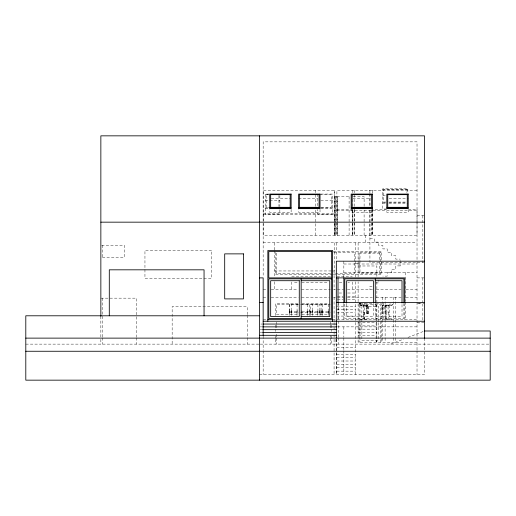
<?xml version="1.0" encoding="UTF-8"?>
<svg xmlns="http://www.w3.org/2000/svg" width="516" height="516" viewBox="0 0 516 516"><rect width="100%" height="100%" fill="white"/><g stroke="black" fill="none" stroke-linecap="round" stroke-linejoin="round"><path stroke-width="0.39" stroke-dasharray="2.58 1.94" d="M289.502 313.193L289.566 310.858M289.502 313.077L289.56 311.045M289.566 310.806L289.566 310.458M297.01 313.193L297.068 310.658M297.074 310.806L297.068 310.458M307.323 313.193L307.381 310.858M310.348 313.193L310.348 312.412L319.946 312.419L319.952 312.896M315.508 235.296L315.508 209.567M315.508 206.348L315.508 193.481M315.508 192.681L315.508 190.269M317.85 313.193L317.85 312.019M317.85 313.077L317.908 310.858M321.017 313.193L321.075 311.219M321.017 313.077L321.068 311.509M321.081 310.529L321.075 304.337L330.208 304.35M321.081 310.806L321.075 310.458M328.518 313.193L328.576 310.858M328.518 313.077L328.582 310.658M334.271 190.269L334.271 235.296L334.271 190.269L263.16 190.269L263.16 235.296L417.025 235.296L417.025 221.835M334.839 235.296L334.839 196.648M337.464 196.648L337.464 235.296L337.464 196.648L350.106 196.648M349.1 235.296L349.1 196.648M352.473 235.296L352.473 209.528M352.847 209.567L352.847 235.296L352.847 221.951M352.847 206.348L352.847 190.269M354.537 209.567L354.537 235.296L354.537 221.951M354.537 206.348L354.537 190.269M364.109 235.296L364.109 209.528M364.109 206.31L364.109 196.648L353.047 196.648M369.927 235.302L369.927 209.567M372.552 209.528L372.552 235.296L372.552 209.373L386.052 209.393M417.025 221.403L417.025 209.393L409.078 209.393M289.566 311.071L289.566 310.658M307.388 311.071L307.381 310.658M310.406 310.658L310.393 312.386M317.908 310.658L317.908 312.115M321.075 310.658L321.075 311.329M297.01 312.509L297.01 312.019M297.068 310.858L297.068 312.115M307.317 312.509L307.323 312.019M307.381 311.045L307.381 312.115M310.342 312.509L310.406 310.858M368.25 313.593L368.231 306.227A1.129 1.109 -90 0 0 367.14 305.098L360.62 305.098A1.129 1.109 -90 0 1 359.542 303.976L359.549 303.414M289.553 311.845L298.003 311.858M289.553 312.406L298.751 312.419M321.062 312.406L330.259 312.419M321.062 311.845L328.763 311.858M367.96 313.676L367.94 306.007A0.845 0.832 -90 0 0 367.353 305.414L360.265 305.337M382.104 306.227L382.253 305.666L383.246 305.382L391.734 305.337A1.413 1.413 0 0 0 392.734 304.337L392.779 303.414L392.495 303.976A1.129 1.129 0 0 1 391.373 305.098L383.227 305.098A1.129 1.129 0 0 0 382.104 306.227L382.382 313.728L382.633 305.627M385.084 313.728L384.801 306.227L384.955 305.666L385.949 305.382M385.084 306.246L385.336 305.627M388.729 305.917L388.793 305.44L388.625 306.252L388.529 305.44M386.071 305.44L385.949 306.252L385.8 305.44M363.709 305.943L363.935 305.44M363.89 305.827L363.354 306.252L363.922 305.685M390.754 344.127L403.512 339.167M408.014 337.412L423.778 331.285M419.927 303.131L417.025 303.789L424.526 303.789M388.69 305.382L389.032 305.337A1.413 1.413 0 0 0 390.032 304.337L390.077 303.414L389.793 303.976A1.129 1.129 0 0 1 388.671 305.098M359.542 303.601C358.401 303.498 361.303 302.86 360.632 303.976A1.129 1.109 -90 0 0 361.729 305.098M361.755 305.382L361.368 305.337A1.413 1.387 -90 0 1 360.387 304.337L360.387 303.601L360.62 303.976M382.685 189.546L407.827 189.546M417.025 190.269L336.903 190.269L336.903 235.296L336.903 196.648L334.271 196.648M269.075 194.068L265.224 194.068L265.224 214.269L279.859 214.269L279.859 209.444M320.842 194.068L332.401 194.068L332.401 214.269L317.759 214.269L317.759 209.444M269.352 194.655L266.159 194.655L266.159 207.322L269.352 207.322M265.224 194.803L269.075 194.803M319.643 194.764L332.401 194.803M382.685 195.171L385.826 195.171M271.313 198.466L290.327 198.466M298.622 198.466L317.637 198.466M352.744 198.466L370.965 198.466M389.187 198.466L408.201 198.466M265.224 200.427L269.075 200.427M269.849 200.427L279.859 200.427M320.842 200.427L332.401 200.427M386.033 202.066L383.62 202.066L383.62 189.398L406.892 189.398L406.892 192.565M389.238 202.066L406.086 202.066M382.685 202.653L385.826 202.653M388.967 202.653L406.253 202.653M382.685 203.381L385.826 203.381M388.967 203.381L407.827 203.381M321.197 207.219L331.291 207.219L331.291 194.764M265.224 207.909L269.075 207.909M320.842 207.909L332.401 207.909M265.224 208.645L269.075 208.645M320.842 208.645L332.401 208.645M386.613 209.006L382.685 209.006L382.685 188.811L407.827 188.811L407.827 194.364M336.903 209.393L352.847 209.393L352.847 221.171M336.903 210.747L417.025 210.747M372.552 212.302L351.164 212.302L351.164 209.373M263.16 213.302L334.271 213.302M263.16 214.65L334.271 214.65M417.025 215.598L424.526 215.598M369.927 238.702L374.242 238.702L374.242 242.101L378.557 242.101L378.557 245.5L382.872 245.5L382.872 248.905L387.187 248.905L387.187 252.305L391.502 252.305L391.502 255.704L395.817 255.704L395.817 259.103L400.132 259.103M263.16 242.804L417.025 242.804M101.639 245.242L124.311 245.242L124.311 257.439L101.639 257.439M333.284 251.247L381.556 251.247L381.556 274.705L333.284 274.705M333.781 252.189L354.537 252.189L354.537 273.764L333.781 273.764M424.526 262.509L369.927 262.509L369.927 209.393M355.479 263.444L358.104 263.444M343.843 264.005L417.025 264.005M358.104 265.979L376.867 265.979L376.867 276.389M400.132 265.908L395.817 265.908L395.817 269.307L391.502 269.307L391.502 272.706L387.187 272.706L387.187 276.112L382.872 276.112M274.415 270.952L330.904 270.952M331.698 270.952L336.716 270.952M343.843 272.448L417.025 272.448M330.588 273.764L276.292 273.764L276.292 252.189M332.478 274.705L275.357 274.705L275.357 251.247M291.688 276.576L331.091 276.576M336.967 276.576L352.286 276.576M417.025 277.892L424.526 277.892M294.501 282.207L297.719 282.207M301.737 282.207L328.279 282.207M339.309 282.207L343.217 282.207M347.913 282.207L349.474 282.207M375.68 282.91L378.557 282.91L378.557 280.188M372.081 286.315L369.927 286.315L369.927 289.715M263.16 289.715L267.191 289.715M271.19 289.715L298.287 289.715M301.467 289.715L330.285 289.715M333.8 289.715L335.406 289.715M337.496 289.721L343.443 289.715M347.449 289.715L372.436 289.715M376.261 289.715L401.1 289.715M405.834 289.715L417.025 289.715M339.057 293.017L342.966 293.017M347.661 293.017L355.479 293.017M337.496 296.307L342.966 296.307M347.661 296.307L355.479 296.307M263.16 297.216L267.191 297.216M271.158 297.216L298.364 297.216M301.563 297.216L329.253 297.216M333.562 297.216L335.4 297.216M337.496 297.216L343.417 297.216M347.436 297.216L372.268 297.216M376.203 297.216L401.074 297.216M405.834 297.216L417.025 297.216M100.852 298.158L136.508 298.158L136.508 336.993M337.496 299.603L342.966 299.603M347.661 299.603L355.479 299.603M360.632 303.679L359.265 303.64L359.33 304.337A1.413 1.387 -90 0 0 360.31 305.337M297.874 303.789L275.357 303.789L275.357 315.65M301.892 303.789L329.234 303.789M371.907 303.789L359.039 303.789L359.039 342.25M375.932 303.789L381.556 303.789L381.556 342.25M298.693 304.35L289.566 304.337L289.566 310.245M300.628 304.337L309.368 304.35L309.361 310.542M297.9 304.724L276.292 304.724L276.292 314.573L297.9 314.573M301.899 304.724L329.111 304.724M376.867 305.285L376.119 305.285L376.119 341.689L376.867 341.689M368.218 313.728L366.824 313.676L366.786 306.007A0.845 0.832 -90 0 0 366.218 305.414L368.179 305.936M376.119 306.04L376.867 306.04M336.716 306.188L355.479 306.188M336.716 309.484L355.479 309.484M301.873 311.858L309.419 311.858L309.374 312.419M310.348 311.845L319.946 311.858L319.952 313.089M300.57 312.406L309.419 312.419L309.426 312.896M363.309 312.606L364.451 312.606M389.212 312.606L388.084 312.606L388.084 305.382M336.716 312.773L355.479 312.773M366.844 313.722L368.218 313.541M301.899 314.573L329.111 314.573M336.716 316.069L355.479 316.069M375.274 316.547L402.009 316.547L402.009 303.801M263.16 319.359L267.172 319.359M332.588 319.359L417.025 319.359M358.104 322.629L376.867 322.629M417.025 322.552L424.526 322.552M260.909 324.048L262.412 324.048M358.104 325.899L376.867 325.899M260.206 326.867L261.812 326.867M337.496 326.867L417.025 326.867M358.104 329.163L376.867 329.163M260.206 329.679L261.812 329.679M260.206 332.498L261.812 332.498M358.104 332.433L376.867 332.433M358.104 335.703L376.867 335.703M361.858 340.373L378.744 340.373M376.119 340.941L376.867 340.941M417.025 342.25L358.104 342.25L358.104 281.755M25.8 344.127L259.406 344.127M260.212 344.127L490.2 344.127M336.716 347.507L355.479 347.507M336.716 354.26L355.479 354.26M336.716 357.64L355.479 357.64M336.716 361.013L355.479 361.013M336.716 364.393L355.479 364.393M336.716 367.773L355.479 367.773M336.716 371.146L355.479 371.146M259.406 374.526L424.526 374.526L424.526 339.057M360.342 303.601L359.265 303.601L359.562 303.976M367.308 305.414L367.695 305.627M367.676 305.627L367.953 306.246M366.605 305.627L366.837 306.007M363.748 305.917L363.69 305.44M366.979 305.666L367.102 313.676M319.901 311.838L319.894 310.871M319.901 312.399L319.952 312.032M309.374 311.838L309.368 310.871M301.866 312.399L301.86 310.464M301.918 312.425L301.918 312.896M322.758 312.896L322.7 311.058M312.451 312.896L312.386 310.871M319.894 312.128L319.894 310.671M291.25 312.032L291.25 313.089M291.192 312.128L291.192 310.671M301.86 311.787L301.925 312.522M322.764 312.522L322.7 310.871M312.451 312.522L312.386 310.671M309.426 312.522L309.368 310.671M291.192 311.058L291.25 312.896M322.7 310.671L322.7 311.084M322.7 304.35L322.7 310.819M319.888 310.542L319.894 304.35L310.406 304.337L310.406 310.264M319.894 310.464L319.888 310.819M312.386 310.542L312.386 304.35M312.386 310.464L312.386 310.819M309.368 310.464L309.361 310.819M291.185 310.542L291.192 304.35M291.192 310.464L291.185 310.819M422.836 215.598L422.836 262.509M422.836 277.892L422.836 302.473M422.836 303.789L422.836 321.61M417.025 349.9L417.025 141.855L263.16 141.855L263.16 276.995M417.025 350.693L417.025 374.526M408.201 209.373L408.201 212.302L386.813 212.302L386.813 209.373M405.763 272.448L405.763 301.073M405.763 301.866L405.763 319.359M404.828 303.408L404.828 321.236M403.886 303.376L403.886 318.424L344.785 318.424L344.785 303.376M400.132 260.464L400.132 265.979M395.443 297.216L395.443 342.25M393.753 297.216L393.753 342.25M392.025 319.359L382.569 319.359M389.212 305.382L389.116 319.172M388.18 312.606L388.18 319.172M386.51 305.382L386.51 312.606L385.387 312.606L385.387 305.382M386.42 312.606L386.42 319.172M385.478 312.606L385.478 319.172M385.123 297.216L385.123 342.25M383.246 302.473L383.246 319.359M382.498 297.216L382.498 342.25M380.621 342.25L380.621 304.724L359.981 304.724L359.981 342.25M378.744 321.881L378.744 306.601L361.858 306.601L361.858 321.881M378.744 322.681L378.744 338.767M376.867 281.91L376.867 342.25M375.274 303.801L375.274 318.424M373.397 303.801L373.397 316.547L346.655 316.547L346.655 303.801M371.991 209.528L371.991 235.296M371.423 209.528L371.423 235.296M367.921 306.246L367.921 313.528M367.237 319.359L360.51 319.359M366.831 306.246L366.818 313.541M365.612 235.302L365.612 242.804M364.483 303.034L364.483 319.359M364.354 312.606L364.341 319.172M363.419 312.606L363.419 319.172M363.328 305.382L363.406 319.172M361.858 322.681L361.858 338.767M358.104 242.804L358.104 277.073M355.479 242.804L355.479 277.073M355.479 281.755L355.479 374.526M354.537 209.393L354.537 221.171M352.286 281.988L352.286 289.715M343.843 261.193L343.843 277.892M343.843 303.408L343.843 319.359M343.843 326.867L343.843 337.193M343.843 337.986L343.843 349.9M343.843 350.693L343.843 374.526M338.593 302.782L338.593 320.275M338.593 321.068L338.593 336.974M338.593 337.767L338.593 344.127M338.025 303.376L338.025 319.359M336.716 339.141L336.716 374.526M336.335 242.804L336.335 259.69M336.335 339.16L336.335 374.526M335.961 339.36L335.961 344.127M334.465 242.804L334.465 270.952M334.084 270.952L334.084 289.715M334.084 297.216L334.084 321.868M334.084 322.661L334.084 334.013M334.084 334.807L334.084 374.526M331.646 325.145L331.646 331.472M331.646 336.219L331.646 344.127M330.711 322.152L330.711 324.429M330.711 325.183L330.711 328.976M330.711 335.793L330.711 337.309M330.711 338.064L330.711 344.127M328.582 304.337L328.582 310.264M328.518 313.173L328.518 315.45M322.764 313.186L322.764 315.463M321.01 313.173L321.01 315.45M320.017 209.373L320.017 212.302L298.622 212.302L298.622 209.373M319.959 313.186L319.959 315.463M317.908 304.337L317.914 310.264M317.85 313.173L317.85 315.45M317.759 194.068L317.759 206.581M312.451 313.186L312.451 315.463M310.342 313.173L310.342 315.45M309.432 313.186L309.432 315.463M307.381 304.337L307.388 310.264M307.317 313.173L307.317 315.45M301.925 313.186L301.925 315.463M297.068 304.337L297.074 310.264M297.003 313.173L297.003 315.45M291.688 281.988L291.688 289.715M291.256 313.186L291.256 315.463M291.121 209.373L291.121 212.302L269.726 212.302L269.726 209.373M289.566 304.337L289.566 310.264M289.502 313.173L289.502 315.45M279.859 195.57L279.859 206.581M278.924 195.448L278.924 206.529M276.292 322.152L276.292 324.429M276.292 325.183L276.292 328.976M276.292 334.278L276.292 337.309M276.292 338.064L276.292 344.127M275.357 325.145L275.357 331.472M275.357 336.219L275.357 338.593M275.357 339.38L275.357 344.127M274.415 242.804L274.415 249.957M274.415 250.757L274.415 276.995M274.415 281.762L274.415 289.715M263.16 336.064L263.16 349.9M263.16 350.693L263.16 374.526M247.209 314.586L247.209 306.601L172.157 306.601L172.157 344.127M247.209 315.386L247.209 336.942M247.209 337.741L247.209 344.127M136.508 337.787L136.508 344.127M102.542 245.242L102.542 257.439M102.542 298.158L102.542 336.993M102.542 337.787L102.542 344.127M100.852 316.385L100.852 338.619M100.852 339.373L100.852 344.127M365.986 305.098A1.129 1.109 -90 0 1 367.095 306.227M384.801 306.227A1.129 1.129 0 0 1 385.929 305.098M385.117 306.007A0.845 0.845 0 0 1 385.71 305.414M382.414 306.007A0.845 0.845 0 0 1 383.007 305.414M335.4 196.648L335.4 235.296L335.4 196.648M369.927 193.481L369.927 206.348L369.927 193.481M369.927 190.269L369.927 192.681L369.927 190.262M372.552 190.269L372.552 192.681L372.552 190.269M211.56 250.312L144.951 250.312L144.951 278.453L211.56 278.453L211.56 250.312M380.621 252.189L359.039 252.189L359.039 273.764L380.621 273.764L380.621 252.189M379.679 253.124L359.981 253.124L359.981 272.829L379.679 272.829L379.679 253.124"/><path stroke-width="0.77" d="M269.726 207.909L291.121 207.909M298.622 207.909L320.017 207.909M351.164 207.909L372.552 207.909M386.813 207.909L408.201 207.909M100.852 222.164L424.526 222.164M424.526 261.193L336.335 261.193L336.335 338.122M259.406 277.892L263.16 277.892L263.16 335.31M336.335 277.892L404.828 277.892L404.828 302.615M301.157 280.704L329.769 280.704L329.769 316.547L301.157 316.547M375.274 280.704L402.009 280.704L402.009 303.008M259.406 302.473L263.16 302.473M336.335 302.473L424.526 302.473M259.406 315.792L25.8 315.792L25.8 380.157L490.2 380.157L490.2 330.995L424.526 330.995M267.849 319.359L332.588 319.359M263.16 321.236L424.526 321.236M263.16 324.048L336.335 324.048M262.612 326.867L336.335 326.867M262.612 329.679L336.335 329.679M262.612 332.498L336.335 332.498M259.406 335.31L336.335 335.31M25.8 338.122L490.2 338.122M25.8 351.261L490.2 351.261M424.526 338.354L424.526 135.843L100.852 135.843L100.852 316.385M403.886 302.582L403.886 278.834L344.785 278.834L344.785 302.582M375.274 278.834L375.274 303.008M373.397 303.008L373.397 280.704L346.655 280.704L346.655 303.008M343.843 277.892L343.843 302.615M338.025 277.892L338.025 302.615M332.588 321.236L332.588 250.499L267.849 250.499L267.849 321.236M301.157 278.834L301.157 318.424M259.406 135.843L259.406 380.157M204.052 315.792L204.052 269.823L109.295 269.823L109.295 315.792M291.121 194.068L269.726 194.068L269.726 208.645L291.121 208.645L291.121 194.068M320.017 194.068L298.622 194.068L298.622 208.645L320.017 208.645L320.017 194.068M372.552 194.068L351.164 194.068L351.164 208.645L372.552 208.645L372.552 194.068M408.201 194.068L386.813 194.068L386.813 208.645L408.201 208.645L408.201 194.068M290.179 194.655L270.668 194.655L270.668 207.322L290.179 207.322L290.179 194.655M319.075 194.655L299.564 194.655L299.564 207.322L319.075 207.322L319.075 194.655M371.617 194.655L352.099 194.655L352.099 207.322L371.617 207.322L371.617 194.655M407.266 194.655L387.748 194.655L387.748 207.322L407.266 207.322L407.266 194.655M331.646 251.434L268.791 251.434L268.791 277.892L331.646 277.892L331.646 251.434M243.455 253.872L224.692 253.872L224.692 298.906L243.455 298.906L243.455 253.872M331.646 278.834L268.791 278.834L268.791 318.424L331.646 318.424L331.646 278.834M299.28 280.704L270.668 280.704L270.668 316.547L299.28 316.547L299.28 280.704"/></g></svg>
